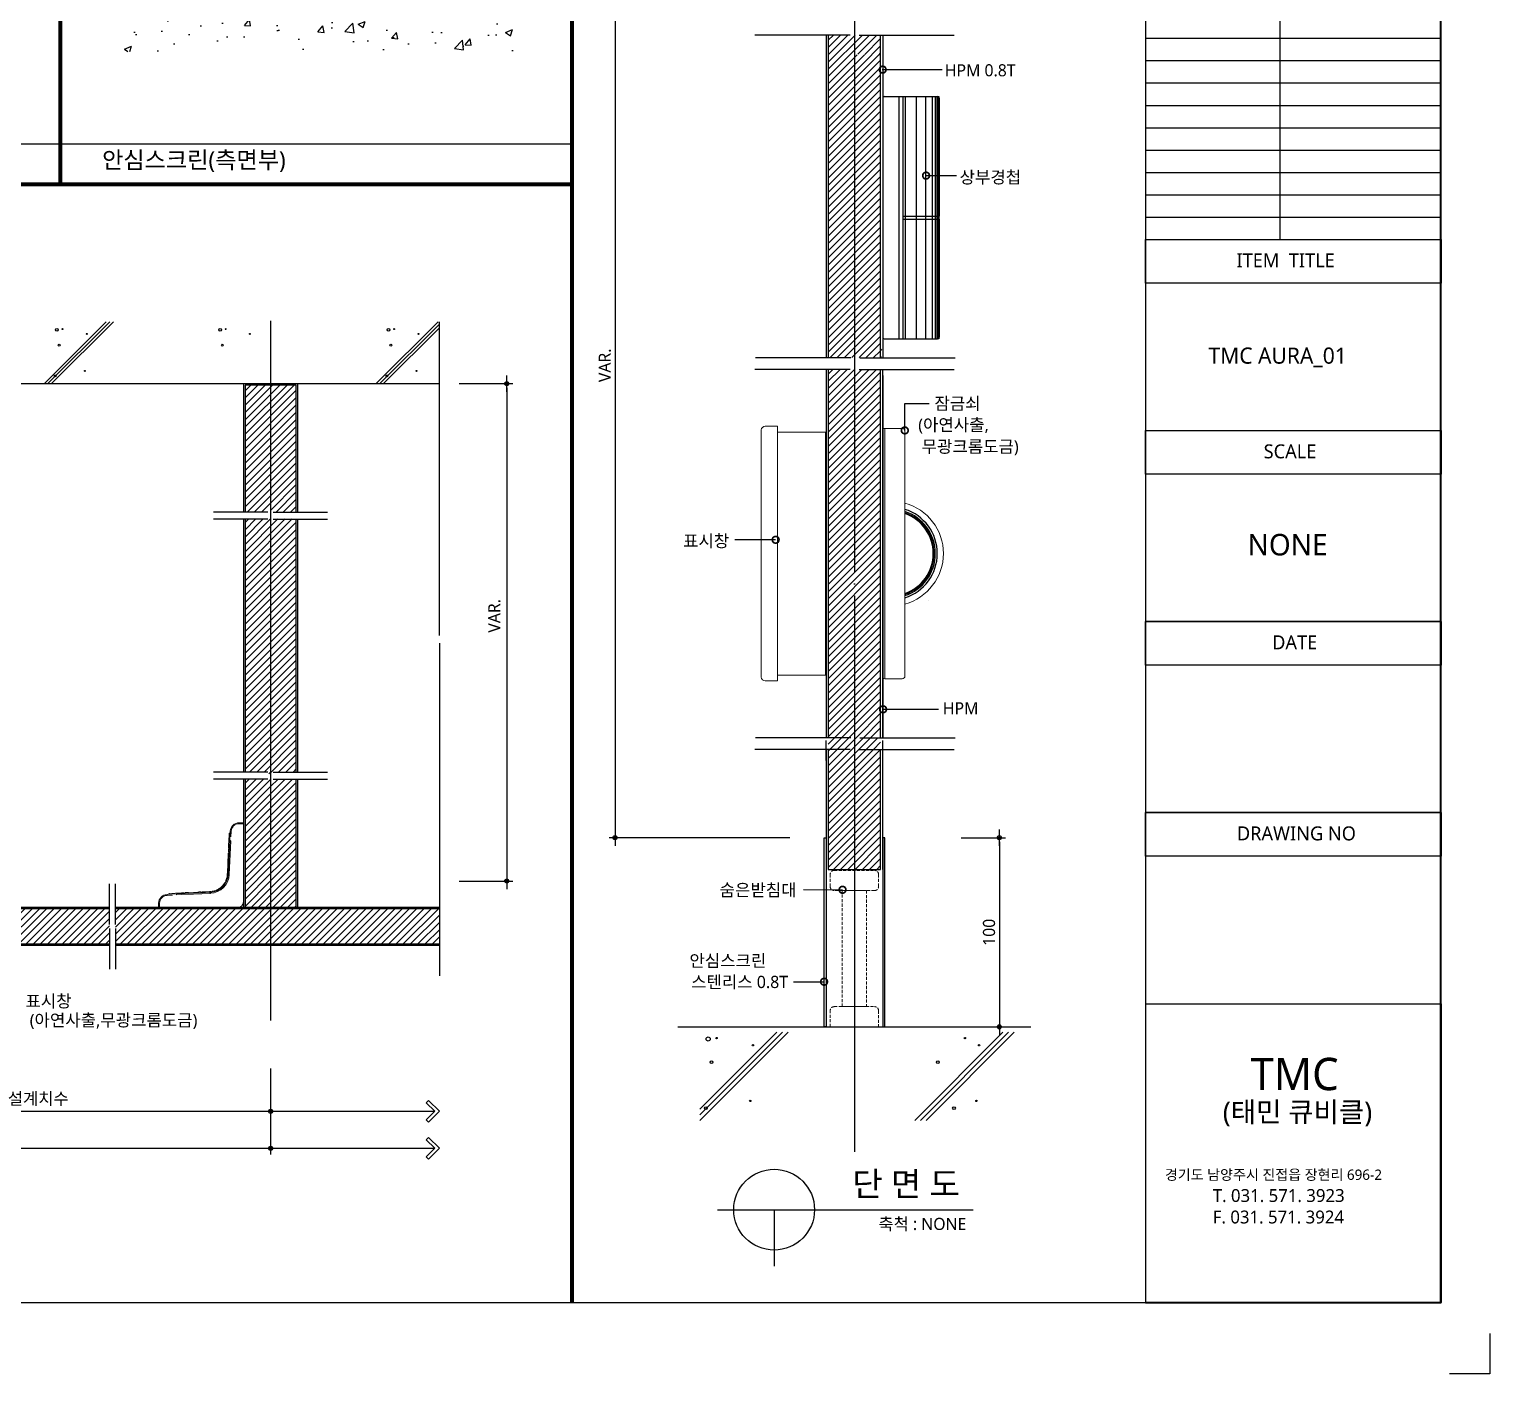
# Model space of a CAD drawing. Extents: x -256 to 8104, y -176 to 5714.
# Drawn here: x 4488 to 8104, y -176 to 3153 of the extents above; entities that cross this region are included whole.
import ezdxf
from ezdxf.enums import TextEntityAlignment as Align

# ---------------------------------------------------------------- set-up
doc = ezdxf.new("R2010")
doc.units = 0
doc.header["$LTSCALE"] = 30
doc.linetypes.add('CEN', pattern=[62, 60, -1, 0, -1])
doc.linetypes.add('HIDDEN', pattern=[0.375, 0.25, -0.125])
doc.layers.get('0').update_dxf_attribs({"linetype": 'CONTINUOUS'})
doc.layers.get('DEFPOINTS').update_dxf_attribs({"linetype": 'CONTINUOUS'})
for name, color, linetype in [('C', 2, 'CONTINUOUS'), ('curior-0Line', 252, 'CONTINUOUS'), ('DIM', 7, 'CONTINUOUS'), ('HAT', 8, 'CONTINUOUS'), ('HID', 9, 'HIDDEN'), ('TIT', 3, 'CONTINUOUS'), ('경첩', 4, 'CONTINUOUS'), ('문자', 3, 'CONTINUOUS'), ('부자재', 4, 'CONTINUOUS'), ('잠금쇠(회전형)', 4, 'CONTINUOUS'), ('중심선', 1, 'CEN'), ('치수', 1, 'CONTINUOUS'), ('판넬', 2, 'CONTINUOUS'), ('해치', 8, 'CONTINUOUS')]:
    doc.layers.add(name, color=color, linetype=linetype)
doc.styles.add('돋움', font='malgun.ttf')
doc.dimstyles.new('10', dxfattribs={"dimscale": 10, "dimtxt": 3, "dimasz": 1, "dimexe": 1.5, "dimexo": 2, "dimgap": 1, "dimtad": 1, "dimdec": 0, "dimlunit": 6, "dimtxsty": '돋움', "dimblk": 'DIMDOT', "dimcen": -1, "dimdle": 1.5, "dimclrt": 3, "dimazin": 3, "dimtfac": 1, "dimtdec": 0, "dimtix": 1, "dimtmove": 2, "dimatfit": 3, "dimldrblk": 'DIMDOT', "dimarcsym": 0})

# ---------------------------------------------------------------- blocks, each defined once
blk = doc.blocks.new('DIMDOT')
at = {"linetype": 'Continuous'}
blk.add_line((-2, 0), (2, 0), dxfattribs=at)
for radius in [0.5, 0.25]:
    blk.add_circle((0, 0), radius, dxfattribs=at)
blk = doc.blocks.new('*D27')
at = {"layer": 'DEFPOINTS', "color": 0}
for p in [(8653.4, 775.5), (13407.3, 775.5), (13407.3, 558.3)]:
    blk.add_point(p, dxfattribs=at)
at = {"layer": 'DIM', "color": 0, "lineweight": -2, "ltscale": 10}
for p, q in [((8653.4, 755.5), (8653.4, 543.3)), ((13407.3, 755.5), (13407.3, 543.3)), ((8663.4, 558.3), (13397.3, 558.3))]:
    blk.add_line(p, q, dxfattribs=at)
at = {"layer": 'DIM', "color": 0, "lineweight": -2, "xscale": 10, "yscale": 10, "zscale": 10, "rotation": 180}
blk.add_blockref('DIMDOT', (8653.4, 558.3), dxfattribs=at)
at = {"layer": 'DIM', "color": 0, "lineweight": -2, "xscale": 10, "yscale": 10, "zscale": 10}
blk.add_blockref('DIMDOT', (13407.3, 558.3), dxfattribs=at)
at = {"layer": 'DIM', "color": 3, "insert": (11030.4, 588), "char_height": 30, "attachment_point": 5, "style": '돋움'}
blk.add_mtext('설계치수', dxfattribs=at)
blk = doc.blocks.new('*D28')
at = {"layer": 'DEFPOINTS', "color": 0}
for p in [(12256.5, 775.5), (13407.3, 775.5), (13407.3, 649.8)]:
    blk.add_point(p, dxfattribs=at)
at = {"layer": 'DIM', "color": 0, "lineweight": -2, "ltscale": 10}
for p, q in [((12256.5, 755.5), (12256.5, 634.8)), ((13407.3, 755.5), (13407.3, 634.8)), ((12266.5, 649.8), (13397.3, 649.8))]:
    blk.add_line(p, q, dxfattribs=at)
at = {"layer": 'DIM', "color": 0, "lineweight": -2, "xscale": 10, "yscale": 10, "zscale": 10, "rotation": 180}
blk.add_blockref('DIMDOT', (12256.5, 649.8), dxfattribs=at)
at = {"layer": 'DIM', "color": 0, "lineweight": -2, "xscale": 10, "yscale": 10, "zscale": 10}
blk.add_blockref('DIMDOT', (13407.3, 649.8), dxfattribs=at)
at = {"layer": 'DIM', "color": 3, "insert": (12831.9, 679.5), "char_height": 30, "attachment_point": 5, "style": '돋움'}
blk.add_mtext('설계치수', dxfattribs=at)
blk = doc.blocks.new('*D30')
at = {"layer": 'DEFPOINTS', "color": 0, "ltscale": 10, "transparency": 16777216}
for p in [(13854.1, 2451.2), (13854.1, 1219.8), (13992, 1219.8)]:
    blk.add_point(p, dxfattribs=at)
at = {"layer": 'DIM', "color": 0, "lineweight": -2, "ltscale": 10, "transparency": 16777216}
for p, q in [((13874.1, 2451.2), (14007, 2451.2)), ((13992, 2441.2), (13992, 1229.8)), ((13874.1, 1219.8), (14007, 1219.8))]:
    blk.add_line(p, q, dxfattribs=at)
at = {"layer": 'DIM', "color": 0, "lineweight": -2, "ltscale": 10, "transparency": 16777216, "xscale": 10, "yscale": 10, "zscale": 10}
for p, rotation in [((13992, 2451.2), 90), ((13992, 1219.8), 270)]:
    blk.add_blockref('DIMDOT', p, dxfattribs=dict(at, rotation=rotation))
at = {"layer": 'DIM', "color": 3, "ltscale": 10, "transparency": 16777216, "insert": (13961.2, 1876.4), "char_height": 30, "attachment_point": 5, "rotation": 90, "style": '돋움'}
blk.add_mtext('VAR.', dxfattribs=at)
blk = doc.blocks.new('A$C06B31977')
for p, q in [((1.26, 11.06), (1.26, 21.17)), ((1.26, 10.11), (1.26, 0))]:
    blk.add_line(p, q)
blk = doc.blocks.new('A$C13EB2441')
for p, q in [((0.84, 7.37), (0.84, 14.11)), ((0.84, 6.74), (0.84, 0))]:
    blk.add_line(p, q)
blk = doc.blocks.new('*D38')
at = {"layer": 'DEFPOINTS', "color": 0}
for p in [(14712.9, 3666.1), (14260.1, 1327.1), (14712.9, 1327.1)]:
    blk.add_point(p, dxfattribs=at)
at = {"layer": 'DIM', "color": 0, "lineweight": -2, "ltscale": 10}
for p, q in [((14692.9, 3666.1), (14245.1, 3666.1)), ((14260.1, 3656.1), (14260.1, 1337.1)), ((14692.9, 1327.1), (14245.1, 1327.1))]:
    blk.add_line(p, q, dxfattribs=at)
at = {"layer": 'DIM', "color": 0, "lineweight": -2, "xscale": 10, "yscale": 10, "zscale": 10}
for p, rotation in [((14260.1, 3666.1), 90), ((14260.1, 1327.1), 270)]:
    blk.add_blockref('DIMDOT', p, dxfattribs=dict(at, rotation=rotation))
at = {"layer": 'DIM', "color": 3, "insert": (14234.8, 2496.6), "char_height": 30, "attachment_point": 5, "rotation": 90, "style": '돋움'}
blk.add_mtext('VAR.', dxfattribs=at)
blk = doc.blocks.new('_DOTSMALL')
at = {"color": 0, "linetype": 'ByBlock', "const_width": 0.5}
blk.add_lwpolyline([(-0.0625, 0, 1), (0.0625, 0, 1)], format="xyb", close=True, dxfattribs=at)
blk = doc.blocks.new('A$C63EC304E')
at = {"layer": '치수', "color": 1, "xscale": 2.5, "yscale": 2.5, "zscale": 2.5, "rotation": 234.3098741996962}
blk.add_blockref('_DOTSMALL', (0.31, 0.31), dxfattribs=at)
blk = doc.blocks.new('A$C2BC9653E')
at = {"layer": '치수', "xscale": 0.3333333333333333, "yscale": 0.3333333333333333, "zscale": 0.3333333333333333}
blk.add_blockref('A$C63EC304E', (0, 0), dxfattribs=at)
blk = doc.blocks.new('A$C7FC71301')
at = {"layer": '치수', "rotation": 180}
blk.add_blockref('A$C2BC9653E', (0.208, 0.208), dxfattribs=at)
blk = doc.blocks.new('A$C4A20372B')
at = {"layer": '치수'}
blk.add_blockref('A$C7FC71301', (0, 0), dxfattribs=at)
blk = doc.blocks.new('A$C566469F5')
at = {"layer": '치수'}
blk.add_blockref('A$C4A20372B', (0, 0), dxfattribs=at)
blk = doc.blocks.new('A$C7E317CD4')
at = {"layer": '해치', "xscale": 2, "yscale": 2, "zscale": 2}
blk.add_blockref('A$C566469F5', (0, 0), dxfattribs=at)
blk = doc.blocks.new('A$C601D7F27')
at = {"layer": '치수'}
blk.add_blockref('A$C7E317CD4', (0, 0), dxfattribs=at)
blk = doc.blocks.new('A$C38802C08')
at = {"layer": '치수'}
blk.add_blockref('A$C601D7F27', (0, 0), dxfattribs=at)
blk = doc.blocks.new('*D40')
at = {"layer": 'DEFPOINTS', "color": 0, "ltscale": 10, "transparency": 16777216}
for p in [(15097.3, 1327.2), (15097.3, 858.9), (15211.6, 858.9)]:
    blk.add_point(p, dxfattribs=at)
at = {"layer": 'DIM', "color": 0, "lineweight": -2, "ltscale": 10, "transparency": 16777216}
for p, q in [((15117.3, 1327.2), (15226.6, 1327.2)), ((15211.6, 1317.2), (15211.6, 868.9)), ((15117.3, 858.9), (15226.6, 858.9))]:
    blk.add_line(p, q, dxfattribs=at)
at = {"layer": 'DIM', "color": 0, "lineweight": -2, "ltscale": 10, "transparency": 16777216, "xscale": 10, "yscale": 10, "zscale": 10}
for p, rotation in [((15211.6, 1327.2), 90), ((15211.6, 858.9), 270)]:
    blk.add_blockref('DIMDOT', p, dxfattribs=dict(at, rotation=rotation))
at = {"layer": 'DIM', "color": 3, "ltscale": 10, "transparency": 16777216, "insert": (15186, 1093), "char_height": 30, "attachment_point": 5, "rotation": 90, "style": '돋움'}
blk.add_mtext('100', dxfattribs=at)
blk = doc.blocks.new('AURA_01', base_point=(8321.5, 175.8))
at = {"layer": 'HAT'}
h = blk.add_hatch(dxfattribs=at)
h.set_pattern_fill('ANSI31', color=256, scale=4, style=0)
edge = h.paths.add_edge_path()
edge.add_line((14917.6, 3265.4), (14858.2, 3265.4))
edge.add_arc((14856.1, 3265.4), 2.08, -54.3099, 0, ccw=False)
edge.add_arc((14856.1, 3265.4), 2.08, 125.6901, 305.6901, ccw=False)
edge.add_arc((14856.1, 3265.4), 2.08, 0, 125.6901, ccw=False)
edge.add_line((14858.2, 3265.4), (14917.6, 3265.4))
edge.add_line((14917.6, 3265.4), (14917.6, 3314.1))
edge.add_line((14917.6, 3314.1), (14907.3, 3314.1))
edge.add_spline(control_points=[(14904.5, 3306.3), (14905.5, 3308.9), (14906.4, 3311.6), (14907.3, 3314.1)], knot_values=[0, 0, 0, 0, 0.152076, 0.152076, 0.152076, 0.152076], degree=3, periodic=0)
edge.add_line((14907.3, 3314.1), (14852.6, 3314.1))
edge.add_line((14852.6, 3314.1), (14852.6, 2515.6))
edge.add_line((14852.6, 2515.6), (14909.3, 2515.6))
edge.add_spline(control_points=[(14909.3, 2515.6), (14912.5, 2524.3), (14915.5, 2532.2), (14917.6, 2536)], knot_values=[0.152076, 0.152076, 0.152076, 0.152076, 0.673721, 0.673721, 0.673721, 0.673721], degree=3, periodic=0)
edge.add_spline(control_points=[(14920, 2515.6), (14920.5, 2525.6), (14921.6, 2540.9), (14918.7, 2538), (14917.6, 2536)], knot_values=[0.673721, 0.673721, 0.673721, 0.673721, 1.332503, 1.60798, 1.60798, 1.60798, 1.60798], degree=3, periodic=0)
edge.add_line((14917.6, 2536), (14917.6, 3265.4))
h.paths.add_polyline_path([(14852.6, 3314.1), (14787.6, 3314.1), (14787.6, 2515.6), (14852.6, 2515.6)])
h = blk.add_hatch(dxfattribs=at)
h.set_pattern_fill('ANSI31', color=256, scale=4, style=0)
h.paths.add_polyline_path([(14852.6, 2030), (14787.6, 2030), (14787.6, 1574.5), (14852.6, 1574.5), (14852.6, 1684, -0.567825), (14852.6, 1687.6)])
h.paths.add_polyline_path([(14917.6, 2030), (14852.6, 2030), (14852.6, 1687.6, -0.582142), (14855.8, 1685.8), (14917.6, 1685.8)])
edge = h.paths.add_edge_path()
edge.add_line((14917.6, 1685.8), (14855.8, 1685.8))
edge.add_arc((14853.7, 1685.8), 2.08, -54.3099, 0, ccw=False)
edge.add_arc((14853.7, 1685.8), 2.08, 239.178, 305.6901, ccw=False)
edge.add_line((14852.6, 1684), (14852.6, 1574.5))
edge.add_line((14852.6, 1574.5), (14909.3, 1574.5))
edge.add_spline(control_points=[(14909.3, 1574.5), (14912.5, 1583.3), (14915.5, 1591.1), (14917.6, 1594.9)], knot_values=[0.152076, 0.152076, 0.152076, 0.152076, 0.673721, 0.673721, 0.673721, 0.673721], degree=3, periodic=0)
edge.add_line((14917.6, 1594.9), (14917.6, 1685.8))
h.paths.add_polyline_path([(14852.6, 2486.6), (14787.6, 2486.6), (14787.6, 2030), (14852.6, 2030)])
edge = h.paths.add_edge_path()
edge.add_line((14917.6, 2486.6), (14907.3, 2486.6))
edge.add_spline(control_points=[(14904.5, 2478.8), (14905.5, 2481.4), (14906.4, 2484), (14907.3, 2486.6)], knot_values=[0, 0, 0, 0, 0.152076, 0.152076, 0.152076, 0.152076], degree=3, periodic=0)
edge.add_line((14907.3, 2486.6), (14852.6, 2486.6))
edge.add_line((14852.6, 2486.6), (14852.6, 2030))
edge.add_line((14852.6, 2030), (14917.6, 2030))
edge.add_line((14917.6, 2030), (14917.6, 2486.6))
at = {"layer": 'HAT', "transparency": 33554687}
h = blk.add_hatch(dxfattribs=at)
h.set_pattern_fill('ANSI31', color=256, scale=4, style=0)
h.paths.add_polyline_path([(14787.6, 1574.5), (14787.6, 1545.5), (14842, 1545.5), (14852.6, 1545.5), (14852.6, 1574.5), (14844, 1574.5)])
h.paths.add_polyline_path([(14917.6, 1545.5), (14917.6, 1574.5), (14866.2, 1574.5), (14852.6, 1574.5), (14852.6, 1545.5), (14864.3, 1545.5)])
h = blk.add_hatch(dxfattribs=at)
h.set_pattern_fill('ANSI31', color=256, scale=4, style=0)
h.paths.add_polyline_path([(14842, 1545.5), (14787.6, 1545.5), (14787.6, 1248.7), (14852.6, 1248.7), (14852.6, 1545.5)])
h.paths.add_polyline_path([(14917.6, 1545.5), (14864.3, 1545.5), (14852.6, 1545.5), (14852.6, 1248.7), (14917.6, 1248.7)])
at = {"layer": '해치'}
h = blk.add_hatch(dxfattribs=at)
h.set_pattern_fill('AR-CONC', color=256, style=0)
h.set_pattern_definition([(50, (11538.17, 1839.99), (182.185, -15.939), [19.05, -209.55]), (355, (11538.17, 1839.99), (-35.243, 191.057), [15.24, -167.64]), (100.451, (11553.35, 1838.66), (146.943, 175.117), [16.19, -178.09]), (46.184, (11538.17, 1890.8), (271.079, -42.042), [28.575, -314.325]), (96.636, (11560.76, 1887.29), (237.404, 247.426), [24.285, -267.135]), (351.184, (11538.17, 1890.8), (237.405, 247.425), [22.86, -251.46]), (21, (11563.57, 1878.09), (151.615, -102.2655), [19.05, -209.55]), (326, (11563.57, 1878.09), (61.802, 184.188), [15.24, -167.64]), (71.4514, (11576.2, 1869.57), (213.416, 81.923), [16.19, -178.09]), (37.5, (11538.166, 1839.99), (3.0886, 84.555), [0, -165.608, 0, -170.18, 0, -168.275]), (7.5, (11538.17, 1839.99), (66.8197, 100.1806), [0, -97.028, 0, -161.798, 0, -64.135]), (327.5, (11481.524, 1839.99), (135.5906, -5.7287), [0, -63.5, 0, -198.12, 0, -262.89]), (317.5, (11456.12, 1839.99), (148.129, 25.4265), [0, -82.55, 0, -131.572, 0, -186.69])])
h.paths.add_polyline_path([(14017.7, 3273.7), (14017.7, 3376.7), (12967.6, 3376.7), (12967.6, 3273.7)])
h = blk.add_hatch(dxfattribs=at)
h.set_pattern_fill('ANSI31', color=256, scale=4, style=0)
h.set_pattern_definition([(45, (-262903.08, -55996.612), (-8.9802561, 8.9802561), [])])
edge = h.paths.add_edge_path()
edge.add_line((13407.3, 2447.8), (13344.9, 2447.8))
edge.add_line((13344.9, 2447.8), (13344, 2446.9))
edge.add_line((13344, 2446.9), (13344, 2346.5))
edge.add_line((13344, 2346.5), (13386.8, 2346.5))
edge.add_line((13386.8, 2346.5), (13386.8, 2305))
edge.add_line((13386.8, 2305), (13344, 2305))
edge.add_line((13344, 2305), (13344, 2133.3))
edge.add_line((13344, 2133.3), (13400.6, 2133.3))
edge.add_spline(control_points=[(13400.6, 2133.3), (13403.3, 2140.9), (13409.4, 2156.3), (13405.5, 2125.4), (13407, 2122.9), (13407.3, 2122.9)], knot_values=[0.456227, 0.456227, 0.456227, 0.456227, 2.847595, 6.178025, 6.737145, 6.737145, 6.737145, 6.737145], degree=3, periodic=0)
edge.add_spline(control_points=[(13407, 2123.1), (13407.1, 2126.1), (13407.1, 2128.8), (13406.6, 2129.2), (13406.5, 2129.2)], knot_values=[0.891967, 0.891967, 0.891967, 0.891967, 1.280656, 1.337888, 1.337888, 1.337888, 1.337888], degree=3, periodic=0)
edge.add_line((13407.3, 2122.9), (13407.3, 2447.8))
edge = h.paths.add_edge_path()
edge.add_line((13470.7, 2447.8), (13407.3, 2447.8))
edge.add_line((13407.3, 2447.8), (13407.3, 2122.9))
edge.add_spline(control_points=[(13407.3, 2122.9), (13408.5, 2122.6), (13410.7, 2127), (13413.4, 2133.3)], knot_values=[6.737145, 6.737145, 6.737145, 6.737145, 8.913909, 8.913909, 8.913909, 8.913909], degree=3, periodic=0)
edge.add_spline(control_points=[(13413.4, 2133.3), (13415.4, 2138.1), (13417.7, 2144.1), (13420.1, 2150)], knot_values=[8.913909, 8.913909, 8.913909, 8.913909, 10.573873, 10.573873, 10.573873, 10.573873], degree=3, periodic=0)
edge.add_line((13413.4, 2133.3), (13470.7, 2133.3))
edge.add_line((13470.7, 2133.3), (13470.7, 2305))
edge.add_line((13470.7, 2305), (13427.8, 2305))
edge.add_line((13427.8, 2305), (13427.8, 2346.5))
edge.add_line((13427.8, 2346.5), (13470.7, 2346.5))
edge.add_line((13470.7, 2346.5), (13470.7, 2447.8))
h.paths.add_polyline_path([(13470.7, 2346.5), (13427.8, 2346.5), (13427.8, 2305), (13470.7, 2305)], flags=16)
h.paths.add_polyline_path([(13386.8, 2346.5), (13344, 2346.5), (13344, 2305), (13386.8, 2305)], flags=16)
h = blk.add_hatch(dxfattribs=at)
h.set_pattern_fill('ANSI31', color=256, scale=4, style=0)
h.set_pattern_definition([(45, (13407.324, 1802.837), (-8.98026, 8.98026), [])])
h.paths.add_polyline_path([(13470.7, 2116.2), (13344, 2116.2), (13344, 1489.5), (13470.7, 1489.5)])
at = {"layer": '해치', "transparency": 33554687}
h = blk.add_hatch(dxfattribs=at)
h.set_pattern_fill('ANSI31', color=256, scale=4)
edge = h.paths.add_edge_path()
edge.add_spline(control_points=[(13407.3, 1461.9), (13407, 1462), (13405.9, 1463.7), (13406.8, 1473.6), (13407, 1479.3)], knot_values=[1.337888, 1.337888, 1.337888, 1.337888, 1.524261, 2.245715, 2.245715, 2.245715, 2.245715], degree=3, periodic=0)
edge.add_spline(control_points=[(13407.3, 1479.1), (13407, 1479.1), (13405.5, 1481.6), (13409.4, 1512.5), (13403.3, 1497.1), (13400.6, 1489.5)], knot_values=[0.152076, 0.152076, 0.152076, 0.152076, 0.338449, 1.448592, 2.245715, 2.245715, 2.245715, 2.245715], degree=3, periodic=0)
edge.add_spline(control_points=[(13407, 1479.3), (13407.1, 1482.3), (13407.1, 1485), (13406.6, 1485.4), (13406.5, 1485.4)], knot_values=[0.891967, 0.891967, 0.891967, 0.891967, 1.280656, 1.337888, 1.337888, 1.337888, 1.337888], degree=3, periodic=0)
edge.add_spline(control_points=[(13406.5, 1485.4), (13405.5, 1485.5), (13403.1, 1479.5), (13400.6, 1472.4)], knot_values=[0.152076, 0.152076, 0.152076, 0.152076, 0.891967, 0.891967, 0.891967, 0.891967], degree=3, periodic=0)
edge.add_spline(control_points=[(13398.9, 1467.9), (13399.5, 1469.4), (13400, 1470.9), (13400.6, 1472.4)], knot_values=[0, 0, 0, 0, 0.152076, 0.152076, 0.152076, 0.152076], degree=3, periodic=0)
edge.add_line((13400.6, 1472.4), (13344, 1472.4))
edge.add_line((13344, 1472.4), (13344, 1299.9))
edge.add_line((13344, 1299.9), (13388.7, 1299.9))
edge.add_line((13388.7, 1299.9), (13388.7, 1258.4))
edge.add_line((13388.7, 1258.4), (13344, 1258.4))
edge.add_line((13344, 1258.4), (13344, 1154.1))
edge.add_line((13344, 1154.1), (13407.3, 1154.1))
edge.add_line((13407.3, 1154.1), (13407.3, 1461.9))
h.paths.add_polyline_path([(13470.7, 1299.9), (13425.9, 1299.9), (13425.9, 1258.4), (13470.7, 1258.4)])
h.paths.add_polyline_path([(13388.7, 1299.9), (13344, 1299.9), (13344, 1258.4), (13388.7, 1258.4)], flags=16)
h = blk.add_hatch(dxfattribs=at)
h.set_pattern_fill('ANSI31', color=256, scale=4)
h.paths.add_polyline_path([(13470.7, 1411.4), (13407.3, 1411.4), (13407.3, 1154.1), (13470.7, 1154.1), (13470.7, 1258.4), (13425.9, 1258.4), (13425.9, 1299.9), (13470.7, 1299.9)])
edge = h.paths.add_edge_path()
edge.add_line((13470.7, 1472.4), (13413.4, 1472.4))
edge.add_spline(control_points=[(13413.4, 1472.4), (13410.7, 1466.1), (13408.5, 1461.7), (13407.3, 1461.9)], knot_values=[2.245715, 2.245715, 2.245715, 2.245715, 2.971303, 2.971303, 2.971303, 2.971303], degree=3, periodic=0)
edge.add_line((13407.3, 1461.9), (13407.3, 1411.4))
edge.add_line((13407.3, 1411.4), (13470.7, 1411.4))
edge.add_line((13470.7, 1411.4), (13470.7, 1472.4))
h = blk.add_hatch(dxfattribs=at)
h.set_pattern_fill('ANSI31', color=256, scale=4, style=0)
h.paths.add_polyline_path([(13023.4, 1102.5), (13023.4, 1112), (13023.4, 1150.8), (13407.3, 1150.8), (13407.3, 1064.1), (13023.4, 1064.1)])
edge = h.paths.add_edge_path()
edge.add_line((13008.8, 1102.5), (13008.8, 1112))
edge.add_line((13008.8, 1112), (13008.8, 1150.8))
edge.add_line((13008.8, 1150.8), (12376.3, 1150.8))
edge.add_line((12376.3, 1150.8), (12376.3, 1109.6))
edge.add_arc((12376.3, 1107.5), 2.08, -35.6901, 90, ccw=False)
edge.add_arc((12376.3, 1107.5), 2.08, 270, 324.3099, ccw=False)
edge.add_line((12376.3, 1105.4), (12376.3, 1064.1))
edge.add_line((12376.3, 1064.1), (13008.8, 1064.1))
edge.add_line((13008.8, 1064.1), (13008.8, 1102.5))
h.paths.add_polyline_path([(12251.5, 1150.8), (12251.5, 1064.1), (12376.3, 1064.1), (12376.3, 1105.4, -0.610943), (12374.6, 1108.7, -0.241509), (12376.3, 1109.6), (12376.3, 1150.8)])
h.paths.add_polyline_path([(13825, 1150.8), (13407.3, 1150.8), (13407.3, 1064.1), (13825, 1064.1)])
at = {"color": 8}
blk.add_line((12768.2, 3045), (14153.5, 3045), dxfattribs=at)
for p, q in [((13825, 1827.5), (13825, 2604.3)), ((8653.4, 2451.2), (13825, 2451.2)), ((13400.7, 2133.3), (13265.9, 2133.3)), ((13413.4, 2133.3), (13548.2, 2133.3)), ((13825, 1808.5), (13825, 985.2)), ((13400.7, 1489.5), (13265.9, 1489.5)), ((13413.4, 1489.5), (13548.2, 1489.5)), ((14415.4, 858.9), (15289.8, 858.9))]:
    blk.add_line(p, q)
at = {"color": 2}
for p, q in [((16425.6, 100), (16425.6, 0)), ((16425.6, 100), (16425.6, 0)), ((16425.6, 100), (16425.6, 0)), ((16425.6, 0), (16325.6, 0)), ((16425.6, 0), (16325.6, 0)), ((16425.6, 0), (16325.6, 0))]:
    blk.add_line(p, q, dxfattribs=at)
for points in [[(8320.8, 5714.2), (15573.1, 5714.2), (15573.1, 175.8), (8320.8, 175.8)], [(8320.8, 5714.2), (15573.1, 5714.2), (15573.1, 175.8), (8320.8, 175.8)], [(8320.8, 5714.2), (16302.7, 5714.2), (16302.7, 175.8), (8320.8, 175.8)], [(14777.6, 1327.1), (14782.6, 1327.1), (14782.6, 858.9), (14777.6, 858.9)], [(14927.6, 1327.1), (14922.6, 1327.1), (14922.6, 858.9), (14927.6, 858.9)]]:
    blk.add_lwpolyline(points, close=True, dxfattribs=at)
at = {"color": 8, "const_width": 10}
for points in [[(12886.6, 2945), (12886.6, 5714.2)], [(14153.5, 175.8), (14153.5, 5714.2)], [(8368.9, 2945), (14153.5, 2945)]]:
    blk.add_lwpolyline(points, dxfattribs=at)
at = {"layer": 'C'}
for p, q in [((14787.6, 3314.1), (14787.6, 2515.6)), ((14917.6, 2515.6), (14917.6, 3314.1)), ((14787.6, 2486.6), (14787.6, 1574.5)), ((14917.6, 1574.5), (14917.6, 2486.6)), ((14787.6, 1545.5), (14787.6, 1248.7)), ((14917.6, 1248.7), (14917.6, 1545.5)), ((14787.6, 1248.7), (14917.6, 1248.7)), ((13008.8, 1150.8), (12618.5, 1150.8)), ((13825, 1150.8), (13023.4, 1150.8)), ((12618.5, 1064.1), (13008.8, 1064.1)), ((13023.4, 1064.1), (13825, 1064.1))]:
    blk.add_line(p, q, dxfattribs=at)
at = {"layer": 'curior-0Line'}
for p, q in [((15573.1, 5714.2), (15573.1, 176.6)), ((15905.7, 3361.7), (15905.7, 2808)), ((15573.5, 3306.3), (16305.6, 3306.3)), ((15573.5, 3251), (16305.6, 3251)), ((15573.5, 3195.6), (16305.6, 3195.6)), ((15573.5, 3140.2), (16305.6, 3140.2)), ((15573.5, 3084.8), (16305.6, 3084.8)), ((15573.5, 3029.5), (16305.6, 3029.5)), ((15573.5, 2974.1), (16305.6, 2974.1)), ((15573.5, 2918.7), (16305.6, 2918.7)), ((15573.5, 2863.3), (16305.6, 2863.3)), ((15573.5, 2808), (16305.6, 2808))]:
    blk.add_line(p, q, dxfattribs=at)
for points in [[(16305.6, 5714.2), (15573.1, 5714.2), (15573.1, 175.8), (16305.6, 175.8)], [(15573.5, 2808), (16305.6, 2808), (16305.6, 2700.2), (15573.5, 2700.2)], [(15573.5, 2335.1), (16305.6, 2335.1), (16305.6, 2227.3), (15573.5, 2227.3)], [(15573.5, 1389.2), (16305.6, 1389.2), (16305.6, 1862.2), (15573.5, 1862.2)], [(15573.5, 1862.2), (16305.6, 1862.2), (16305.6, 1754.4), (15573.5, 1754.4)], [(15573.5, 916.3), (16305.6, 916.3), (16305.6, 1389.2), (15573.5, 1389.2)], [(15573.5, 1389.2), (16305.6, 1389.2), (16305.6, 1281.5), (15573.5, 1281.5)], [(16305.6, 176.6), (15573.8, 176.6), (15573.8, 916.3), (16305.6, 916.3)]]:
    blk.add_lwpolyline(points, close=True, dxfattribs=at)
at = {"layer": 'DIM', "ltscale": 10}
for p, q in [((13792.5, 670.9), (13798.3, 676.6)), ((13813.6, 649.8), (13792.5, 670.9)), ((13825, 649.8), (13798.3, 676.6)), ((13407.3, 649.8), (13813.6, 649.8)), ((13813.6, 649.8), (13792.5, 628.7)), ((13792.5, 628.7), (13798.3, 623)), ((13825, 649.8), (13798.3, 623)), ((13792.5, 579.4), (13798.3, 585.1)), ((13813.6, 558.3), (13792.5, 579.4)), ((13825, 558.3), (13798.3, 585.1)), ((13407.3, 558.3), (13813.6, 558.3)), ((13813.6, 558.3), (13792.5, 537.3)), ((13825, 558.3), (13798.3, 531.6)), ((13792.5, 537.3), (13798.3, 531.6))]:
    blk.add_line(p, q, dxfattribs=at)
at = {"layer": 'HAT'}
for radius, start, end in [(114.6, 287.404, 72.596), (109.6, 288.2251, 71.7749), (106.6, 288.7568, 71.2432), (104.6, 289.1292, 70.8708)]:
    blk.add_arc((14943.3, 2030.6), radius, start, end, dxfattribs=at)
at = {"layer": 'HID', "lineweight": 15}
for points in [[(14802.6, 1246.3), (14902.6, 1246.3, -0.414214), (14912.6, 1236.3), (14912.6, 1206.3, -0.414214), (14902.6, 1196.3), (14802.6, 1196.3, -0.414214), (14792.6, 1206.3), (14792.6, 1236.3, -0.414214)], [(14802.6, 908.9), (14902.6, 908.9, -0.414214), (14912.6, 898.9), (14912.6, 858.9), (14792.6, 858.9), (14792.6, 898.9, -0.414214)]]:
    blk.add_lwpolyline(points, format="xyb", close=True, dxfattribs=at)
blk.add_lwpolyline([(14822.6, 1196.3), (14882.6, 1196.3), (14882.6, 908.9), (14822.6, 908.9)], close=True, dxfattribs=at)
at = {"layer": 'TIT', "color": 7}
for p, q in [((14513.9, 406.2), (15146.6, 406.2)), ((14654.2, 406.2), (14654.2, 266.2))]:
    blk.add_line(p, q, dxfattribs=at)
blk.add_circle((14653.9, 406.2), 100, dxfattribs=at)
at = {"layer": '경첩', "color": 4, "linetype": 'Continuous', "lineweight": 15}
for p, q in [((13305.6, 1338.6), (13307.2, 1337.1)), ((13307.4, 1343.2), (13306.3, 1319.9)), ((13309.1, 1329.6), (13309.8, 1343.1)), ((13329.3, 1361.8), (13329.3, 1364.1)), ((13340, 1364.1), (13329.3, 1364.1)), ((13329.3, 1361.8), (13340, 1361.8)), ((13340, 1361.8), (13340, 1364.1)), ((13340, 1341.7), (13340, 1361.8)), ((13340, 1338.5), (13340, 1340.8)), ((13340, 1338.5), (13340, 1168.1)), ((13306.3, 1319.9), (13302.4, 1236.2)), ((13304.6, 1333.1), (13303.4, 1307.8)), ((13303.4, 1307.8), (13305.7, 1305.6)), ((13304.6, 1333.1), (13306.9, 1330.8)), ((13304.7, 1236.1), (13308.7, 1319.8)), ((13302.5, 1288.9), (13301.3, 1262.2)), ((13302.5, 1288.9), (13304.8, 1286.7)), ((13303, 1298.4), (13302.7, 1292.1)), ((13302.7, 1292.1), (13304.9, 1289.9)), ((13303, 1298.4), (13305.2, 1296.2)), ((13303.1, 1301.5), (13305.4, 1299.3)), ((13299.6, 1231.7), (13301.6, 1229.7)), ((13299.9, 1233.8), (13302, 1231.7)), ((13300.3, 1242.3), (13300.1, 1236.3)), ((13300.4, 1243.2), (13300.3, 1242.3)), ((13300.3, 1242.3), (13302.6, 1240.1)), ((13300.5, 1246.4), (13300.4, 1243.2)), ((13300.4, 1243.2), (13302.6, 1241)), ((13300.6, 1247.3), (13300.5, 1246.4)), ((13300.5, 1246.4), (13302.8, 1244.2)), ((13301, 1255.9), (13300.6, 1247.3)), ((13300.6, 1247.3), (13302.8, 1245.1)), ((13301, 1255.9), (13303.2, 1253.7)), ((13301.3, 1262.1), (13301.1, 1258.1)), ((13301.1, 1258.1), (13303.3, 1255.9)), ((13301.3, 1262.2), (13303.5, 1259.9)), ((13301.3, 1262.1), (13303.5, 1259.8)), ((13255.6, 1194), (13243, 1193.4)), ((13243, 1193.4), (13245.2, 1191.1)), ((13257.9, 1194.1), (13255.6, 1194)), ((13255.6, 1194), (13257.8, 1191.7)), ((13267.3, 1195.5), (13269.1, 1193.6)), ((13272.2, 1197.2), (13274, 1195.4)), ((13274.5, 1198.2), (13276.3, 1196.4)), ((13278.8, 1200.5), (13280.5, 1198.8)), ((13280.8, 1201.8), (13282.5, 1200.1)), ((13291, 1211.4), (13292.6, 1209.7)), ((13292.4, 1213.3), (13294, 1211.6)), ((13294.9, 1217.4), (13296.6, 1215.7)), ((13296, 1219.6), (13297.7, 1217.9)), ((13297.5, 1223.4), (13299.3, 1221.6)), ((13298.9, 1228.3), (13300.9, 1226.3)), ((13300.8, 1226.3), (13298.9, 1228.2)), ((13132.3, 1164.8), (13130, 1164.8)), ((13130, 1164.8), (13130, 1154.1)), ((13132.3, 1154.1), (13132.3, 1164.8)), ((13174.2, 1187.8), (13150.9, 1186.7)), ((13151, 1184.4), (13164.5, 1185)), ((13155.5, 1188.5), (13156.3, 1189.3)), ((13155.5, 1188.5), (13157, 1187)), ((13186.3, 1190.7), (13156.3, 1189.3)), ((13258, 1191.7), (13174.2, 1187.8)), ((13174.3, 1185.5), (13258.1, 1189.4)), ((13186.3, 1190.7), (13188.5, 1188.5)), ((13192.6, 1191), (13194.8, 1188.8)), ((13195.7, 1191.1), (13198, 1188.9)), ((13227.3, 1192.6), (13202, 1191.4)), ((13202, 1191.4), (13204.3, 1189.2)), ((13227.3, 1192.6), (13229.5, 1190.4)), ((13233.6, 1192.9), (13235.8, 1190.7)), ((13236.7, 1193.1), (13238.9, 1190.8)), ((13130, 1154.1), (13132.3, 1154.1)), ((13132.3, 1154.1), (13152.4, 1154.1)), ((13153.3, 1154.1), (13155.7, 1154.1)), ((13326, 1154.1), (13155.7, 1154.1))]:
    blk.add_line(p, q, dxfattribs=at)
at = {"layer": '경첩', "color": 4, "linetype": 'Continuous', "lineweight": 15, "flags": 128}
for points in [[(13304.8, 1337.8), (13305, 1338), (13305.2, 1338.2), (13305.3, 1338.3), (13305.4, 1338.4), (13305.5, 1338.5), (13305.6, 1338.6), (13305.6, 1338.6), (13305.6, 1338.6)], [(13309.8, 1343.1), (13309.3, 1343.2), (13308.9, 1343.2), (13308.5, 1343.2), (13308.1, 1343.2), (13307.8, 1343.2), (13307.6, 1343.2), (13307.5, 1343.2), (13307.4, 1343.2)], [(13303.4, 1307.8), (13303.4, 1306.6), (13303.3, 1305.4), (13303.3, 1304.3), (13303.2, 1303.4), (13303.2, 1302.6), (13303.2, 1302), (13303.1, 1301.7), (13303.1, 1301.5)], [(13304.8, 1337.8), (13304.8, 1336.8), (13304.7, 1335.7), (13304.7, 1334.4), (13304.6, 1333.1)], [(13306.3, 1319.9), (13306.4, 1319.9), (13306.5, 1319.9), (13306.7, 1319.9), (13307, 1319.9), (13307.4, 1319.9), (13307.8, 1319.8), (13308.2, 1319.8), (13308.7, 1319.8)], [(13299.9, 1233.8), (13299.7, 1232.3), (13299.6, 1231.7)], [(13301.1, 1258.1), (13301.1, 1257.4), (13301, 1256.7), (13301, 1255.9)], [(13301.3, 1262.2), (13301.3, 1262.1), (13301.3, 1262.1)], [(13302.4, 1236.2), (13302.4, 1236.2), (13302.6, 1236.2), (13302.8, 1236.1), (13303.1, 1236.1), (13303.4, 1236.1), (13303.8, 1236.1), (13304.3, 1236.1), (13304.7, 1236.1)], [(13243, 1193.4), (13241.8, 1193.3), (13240.6, 1193.3), (13239.5, 1193.2), (13238.6, 1193.2), (13237.8, 1193.1), (13237.2, 1193.1), (13236.8, 1193.1), (13236.7, 1193.1)], [(13298.9, 1228.3), (13298.9, 1228.3), (13298.9, 1228.3)], [(13151, 1184.4), (13151, 1184.8), (13151, 1185.3), (13150.9, 1185.7), (13150.9, 1186), (13150.9, 1186.3), (13150.9, 1186.5), (13150.9, 1186.7), (13150.9, 1186.7)], [(13174.2, 1187.8), (13174.2, 1187.8), (13174.2, 1187.6), (13174.2, 1187.4), (13174.3, 1187.1), (13174.3, 1186.8), (13174.3, 1186.4), (13174.3, 1185.9), (13174.3, 1185.5)], [(13192.6, 1191), (13192.5, 1191), (13192.1, 1191), (13191.5, 1190.9), (13190.7, 1190.9), (13189.8, 1190.9), (13188.7, 1190.8), (13187.5, 1190.8), (13186.3, 1190.7)], [(13202, 1191.4), (13201, 1191.4), (13199.9, 1191.3), (13198.9, 1191.3), (13198, 1191.3), (13197.2, 1191.2), (13196.6, 1191.2), (13196.1, 1191.2), (13195.8, 1191.2), (13195.7, 1191.1)], [(13233.6, 1192.9), (13233.4, 1192.9), (13233.1, 1192.9), (13232.5, 1192.9), (13231.7, 1192.8), (13230.8, 1192.8), (13229.7, 1192.7), (13228.5, 1192.7), (13227.3, 1192.6)], [(13258, 1191.7), (13258, 1191.7), (13258, 1191.6), (13258, 1191.4), (13258, 1191.1), (13258, 1190.7), (13258, 1190.3), (13258.1, 1189.9), (13258.1, 1189.4)]]:
    blk.add_lwpolyline(points, dxfattribs=at)
at = {"layer": '경첩', "color": 4, "linetype": 'Continuous', "lineweight": 15}
for centre, radius, start, end in [((13329.3, 1342.2), 21.9, 90, 177.3017), ((13329.3, 1342.2), 19.6, 90, 177.3017), ((13255.8, 1238.4), 46.7, 272.6983, 357.3017), ((13255.8, 1238.4), 49, 272.6983, 357.3017), ((13255.8, 1238.4), 44.3, 346.8377, 351.3944), ((13255.8, 1238.4), 44.3, 354.0912, 357.3017), ((13255.8, 1238.4), 44.3, 272.6983, 285), ((13255.8, 1238.4), 44.3, 284.9998, 291.7506), ((13255.8, 1238.4), 44.3, 294.9948, 301.2998), ((13255.8, 1238.3), 44.3, 301.2991, 304.3858), ((13255.8, 1238.4), 44.3, 304.3849, 322.5608), ((13255.8, 1238.4), 44.3, 322.5612, 325.6145), ((13255.8, 1238.4), 44.3, 325.6151, 331.8264), ((13255.8, 1238.4), 44.3, 335.0052, 340.234), ((13255.8, 1238.4), 44.3, 340.234, 346.7569), ((13151.9, 1164.8), 21.9, 92.6983, 180), ((13151.9, 1164.8), 19.6, 92.6983, 180), ((13326, 1168.1), 14, 270, 0)]:
    blk.add_arc(centre, radius, start, end, dxfattribs=at)
at = {"layer": '부자재'}
for p, q in [((14922.6, 3158.2), (14922.6, 2566.2)), ((14926.6, 3162.2), (15058.6, 3162.2)), ((14962.6, 3162.2), (14962.6, 2562.2)), ((14972.7, 3162.2), (14972.7, 2562.2)), ((15062.6, 3158.2), (15062.6, 2866.2)), ((14972.7, 2866.2), (15062.6, 2866.2)), ((14972.7, 2858.2), (15062.6, 2858.2)), ((15061.4, 2866.2), (15061.4, 2858.2)), ((15062.6, 2858.2), (15062.6, 2566.2)), ((14926.6, 2562.2), (15058.6, 2562.2))]:
    blk.add_line(p, q, dxfattribs=at)
for centre, start, end in [((14926.6, 3158.2), 90, 180), ((15058.6, 3158.2), 0, 90), ((14926.6, 2566.2), 180, 270), ((15058.6, 2566.2), 270, 0)]:
    blk.add_arc(centre, 4, start, end, dxfattribs=at)
at = {"layer": '잠금쇠(회전형)', "linetype": 'Continuous', "lineweight": 15}
for p, q in [((14621.7, 2336.5), (14621.7, 1724.6)), ((14631.7, 2345.6), (14662.6, 2345.6)), ((14662.6, 2345.6), (14662.6, 1715.6)), ((14780.7, 2331.3), (14662.6, 2331.3)), ((14780.7, 2331.3), (14780.7, 1729.8)), ((14782.6, 1732.6), (14782.6, 2328.5)), ((14922.6, 2335.6), (14922.6, 1720.6)), ((14927.6, 2340.6), (14970.6, 2340.6)), ((14927.6, 1720.6), (14927.6, 2340.6)), ((14977.6, 2333.6), (14977.6, 1727.6)), ((15036.4, 1914.1), (15036.4, 1914.1)), ((14662.6, 1715.6), (14631.7, 1715.6)), ((14780.7, 1729.8), (14662.6, 1729.8)), ((14970.6, 1720.6), (14927.6, 1720.6))]:
    blk.add_line(p, q, dxfattribs=at)
for centre, radius, start, end in [((14631.7, 2335.6), 10, 90, 174.5584), ((14779.6, 2328.5), 3, 0, 69.2996), ((14927.6, 2335.6), 5, 90, 180), ((14970.6, 2333.6), 7, 0, 90), ((14943.3, 2030.6), 129.6, 285.3368, 74.6632), ((14631.7, 1725.6), 10, 185.4416, 270), ((14779.6, 1732.6), 3, 290.7004, 0), ((14927.6, 1725.6), 5, 180, 270), ((14970.6, 1727.6), 7, 270, 0)]:
    blk.add_arc(centre, radius, start, end, dxfattribs=at)
at = {"layer": '중심선'}
for p, q in [((14852.6, 3785.7), (14852.6, 549.5)), ((13407.3, 2606.6), (13407.3, 874.7))]:
    blk.add_line(p, q, dxfattribs=at)
at = {"layer": '치수'}
for p, q in [((14921.6, 3228.7), (15069.7, 3228.7)), ((15029.1, 2966.2), (15105.6, 2966.2)), ((14977.3, 2335.5), (14977.3, 2402.3)), ((14977.3, 2402.3), (15037.6, 2402.3)), ((14657.6, 2064.7), (14556.2, 2064.7)), ((14922.6, 1645), (15060.9, 1645)), ((14726.8, 1198.7), (14823.2, 1198.3)), ((14701.6, 970.5), (14777.6, 970.5))]:
    blk.add_line(p, q, dxfattribs=at)
at = {"layer": '판넬', "color": 1}
for p, q in [((14782.6, 3314.1), (14782.6, 2515.6)), ((14922.6, 3314.1), (14922.6, 2515.6)), ((14782.6, 3281.9), (14782.6, 2561.9)), ((14922.6, 3281.9), (14922.6, 2561.9)), ((14782.6, 2486.6), (14782.6, 1574.5)), ((14922.6, 1574.5), (14922.6, 2486.6)), ((14922.6, 2471.7), (14922.6, 1574.5)), ((13340, 2451.2), (13340, 2133.3)), ((13474.7, 2133.3), (13474.7, 2451.2)), ((13340, 2116.2), (13340, 1800.5)), ((13474.7, 1800.5), (13474.7, 2116.2)), ((13340, 1800.5), (13340, 1489.5)), ((13474.7, 1489.5), (13474.7, 1800.5)), ((14782.6, 1518.5), (14782.6, 1567.8)), ((14922.6, 1518.5), (14922.6, 1567.8)), ((14782.6, 1545.5), (14782.6, 1248.7)), ((14922.6, 1248.7), (14922.6, 1545.5)), ((13340, 1472.4), (13340, 1154.1)), ((13474.7, 1154.1), (13474.7, 1472.4)), ((13008.8, 1154.1), (12618.5, 1154.1)), ((13825, 1154.1), (13023.4, 1154.1)), ((12618.5, 1060.8), (13008.8, 1060.8)), ((13023.4, 1060.8), (13825, 1060.8))]:
    blk.add_line(p, q, dxfattribs=at)
at = {"layer": '판넬'}
for p, q in [((13344, 2447.8), (13344, 2133.3)), ((13470.7, 2447.8), (13344, 2447.8)), ((13470.7, 2133.3), (13470.7, 2447.8)), ((13344, 2116.2), (13344, 1800.5)), ((13470.7, 1800.5), (13470.7, 2116.2)), ((13344, 1800.5), (13344, 1489.5)), ((13470.7, 1489.5), (13470.7, 1800.5)), ((13344, 1472.4), (13344, 1154.1)), ((13470.7, 1154.1), (13470.7, 1472.4))]:
    blk.add_line(p, q, dxfattribs=at)
at = {"layer": '해치'}
for p, q in [((14978.8, 2562.2), (14978.8, 3162.2)), ((15006.7, 2562.2), (15006.7, 3162.2)), ((15029.5, 2562.2), (15029.5, 3162.2)), ((15046.2, 2562.2), (15046.2, 3162.2)), ((15053.7, 2562.2), (15053.7, 3162.2)), ((15057.5, 2562.2), (15057.5, 3162.2)), ((15060.1, 2562.2), (15060.1, 3162.2)), ((15061.6, 2562.2), (15061.6, 3162.2)), ((15062.1, 2866.2), (15062.1, 3162.2)), ((15062.4, 2866.2), (15062.4, 3162.2)), ((15062.1, 2562.2), (15062.1, 2858.2)), ((15062.4, 2562.2), (15062.4, 2858.2)), ((12847.2, 2451.2), (13000.3, 2604.3)), ((12864.8, 2451.2), (13018, 2604.3)), ((13668.8, 2451.2), (13821.9, 2604.3)), ((13686.4, 2451.2), (13825, 2589.8)), ((14470.2, 655.2), (14660.4, 845.5)), ((14470.2, 627.4), (14688.2, 845.5)), ((15002.3, 627.4), (15220.3, 845.5)), ((15030.1, 627.4), (15248.2, 845.5))]:
    blk.add_line(p, q, dxfattribs=at)
at = {"layer": '해치', "color": 2}
for p, q in [((12856, 2451.2), (13009.1, 2604.3)), ((13677.6, 2451.2), (13825, 2598.6)), ((14470.2, 641.3), (14674.3, 845.5)), ((15016.2, 627.4), (15234.3, 845.5))]:
    blk.add_line(p, q, dxfattribs=at)
at = {"layer": '해치'}
for centre, radius in [((12878.1, 2584.7), 3.36), ((12892, 2586.3), 1.12), ((12952, 2574.4), 1.12), ((13282.1, 2584.7), 3.36), ((13296, 2586.3), 1.12), ((13356, 2574.4), 1.12), ((13699.2, 2584.7), 3.36), ((13713.1, 2586.3), 1.12), ((13773.1, 2574.4), 1.12), ((12883.7, 2546.4), 2.24), ((13287.7, 2546.4), 2.24), ((13704.8, 2546.4), 2.24), ((12874.1, 2470.3), 2.24), ((12947.5, 2482.6), 1.12), ((13695.2, 2470.3), 2.24), ((13768.6, 2482.6), 1.12), ((14490.6, 828.9), 5.04), ((14511.4, 831.2), 1.68), ((15126.1, 831.2), 1.68), ((14601.4, 813.3), 1.68), ((15161.3, 813.3), 1.68), ((14499, 771.4), 3.36), ((15058.9, 771.4), 3.36), ((14484.6, 657.3), 3.36), ((14594.7, 675.7), 1.68), ((15099.2, 657.3), 3.36), ((15154.6, 675.7), 1.68)]:
    blk.add_circle(centre, radius, dxfattribs=at)
at = {"rotation": 270}
for p, xscale, yscale, zscale in [((14606.1, 3343.4), 35, 35, 35), ((14608.1, 2544.9), 35, 35, 35), ((14606.1, 2515.9), 35, 35, 35), ((13265.9, 2132.9), 20, 20, 20), ((14608.1, 1603.8), 35, 35, 35), ((14606.1, 1574.8), 35, 35, 35), ((13265.9, 1489.1), 20, 20, 20)]:
    blk.add_blockref('A$C13EB2441', p, dxfattribs=dict(at, xscale=xscale, yscale=yscale, zscale=zscale))
at = {"xscale": 10, "yscale": 10, "zscale": 10}
for p in [(12996.2, 1001.4), (13010.9, 1001.4)]:
    blk.add_blockref('A$C06B31977', p, dxfattribs=at)
at = {"layer": '해치', "xscale": -20, "yscale": 20, "zscale": 20, "rotation": 180}
for p in [(14918.4, 3232.9), (15025.9, 2970.4), (14919.4, 1649.2)]:
    blk.add_blockref('A$C38802C08', p, dxfattribs=at)
at = {"layer": '해치', "yscale": 20, "zscale": 20}
for p, xscale in [((14981.5, 2331.3), -20), ((14661.8, 2060.5), -20), ((14819, 1194.1), 20), ((14773.4, 966.4), 20)]:
    blk.add_blockref('A$C38802C08', p, dxfattribs=dict(at, xscale=xscale))
at = {"layer": 'curior-0Line', "color": 8, "char_height": 34.554, "attachment_point": 1}
for s, insert, width in [('{\\fMalgun Gothic|b0|i0|c129|p50;\\C0;ITEM  TITLE}', (15798.5, 2773.8), 397.448), ('{\\fMalgun Gothic|b0|i0|c129|p50;\\C0;SCALE}', (15865.8, 2300.9), 191.895), ('{\\fMalgun Gothic|b0|i0|c129|p50;\\C0;DATE}', (15886.8, 1828), 397.448), ('{\\fMalgun Gothic|b0|i0|c129|p50;\\C0;DRAWING NO}', (15799.5, 1355.1), 453.028)]:
    blk.add_mtext(s, dxfattribs=dict(at, insert=insert, width=width))
at = {"layer": 'curior-0Line', "color": 3, "width": 510.128, "attachment_point": 1}
for s, insert, char_height in [('{\\f맑은 고딕|c129|p50;\\C3;TMC AURA_01\\C0;}', (15729.2, 2540.6), 40), ('{\\f맑은 고딕|c129|p50;\\C3;NONE\\C0;}', (15826.1, 2079.1), 53.161)]:
    blk.add_mtext(s, dxfattribs=dict(at, insert=insert, char_height=char_height))
at = {"layer": 'TIT', "style": '돋움'}
for s, height, p in [('안심스크린(측면부)', 42, (13444.5, 2984.1)), ('(태민 큐비클)', 50, (16134.5, 623.3)), ('단 면 도', 60, (15113.7, 439.8))]:
    blk.add_text(s, height=height, dxfattribs=at).set_placement(p, align=Align.RIGHT)
blk.add_text('축척 : NONE', height=30, dxfattribs=at).set_placement((14912, 356))
at = {"layer": '문자', "style": '돋움'}
for s, p in [('HPM 0.8T', (15076.5, 3212)), ('HPM', (15071.6, 1632.6))]:
    blk.add_text(s, height=30, dxfattribs=at).set_placement(p)
for s, height, p in [('상부경첩', 30.34, (15189.2, 2962.7)), ('잠금쇠', 30.34, (15107.7, 2402.5)), ('무광크롬도금)', 30.34, (15139.1, 2294.1)), ('표시창', 30.34, (14485.5, 2062.3)), ('숨은받침대', 30.34, (14614.1, 1198.2)), ('안심스크린', 30.34, (14539.3, 1023.2)), ('스텐리스 0.8T', 30.34, (14568.5, 970.4)), ('표시창', 30.34, (12857.4, 922.9)), ('(아연사출,무광크롬도금)', 30.337, (13018.5, 874.1))]:
    blk.add_text(s, height=height, dxfattribs=at).set_placement(p, align=Align.MIDDLE)
at = {"layer": '문자', "color": 3, "style": '돋움'}
blk.add_text('(아연사출,', height=30.34, dxfattribs=at).set_placement((15098.1, 2348.1), align=Align.MIDDLE)
blk.add_text('TMC', height=80, dxfattribs=at).set_placement((16051.5, 702.2), align=Align.RIGHT)
at = {"layer": '문자', "color": 3, "insert": (15621.2, 505.6), "char_height": 25.517, "width": 722.929, "attachment_point": 1}
blk.add_mtext('{\\f맑은 고딕|c129|p50;\\C256;경기도 남양주시 진접읍 장현리 696-2}', dxfattribs=at)
at = {"layer": '문자', "insert": (15729, 457.3), "char_height": 31.896, "width": 581.466, "attachment_point": 1}
blk.add_mtext('{\\f맑은 고딕|c129|p50;\\C0; \\C256;T. 031. 571. 3923\\f굴림|c129|p50;       \\P\\f맑은 고딕|c129|p50; F. 031. 571. 3924\\C0;}', dxfattribs=at)
at = {"layer": 'DIM', "ltscale": 10}
for base, p1, p2, text, picture, middle in [((14260.1, 1327.1), (14712.9, 3666.1), (14712.9, 1327.1), 'VAR.', '*D38', (14234.8, 2496.6)), ((15211.6, 858.9), (15097.3, 1327.2), (15097.3, 858.9), '100', '*D40', (15186, 1093))]:
    dim = blk.add_linear_dim(base=base, p1=p1, p2=p2, angle=90, text=text, dimstyle='10', override={"dimtxsty": '돋움'}, dxfattribs=at)
    dim.commit()
    dim.dimension.update_dxf_attribs({"geometry": picture, "text_midpoint": middle})
dim = blk.add_linear_dim(base=(13992, 1219.8), p1=(13854.1, 2451.2), p2=(13854.1, 1219.8), angle=90, text='VAR.', dimstyle='10', override={"dimtxsty": '돋움'}, dxfattribs=at)
dim.commit()
dim.dimension.update_dxf_attribs({"geometry": '*D30', "text_midpoint": (13961.2, 1876.4), "dimtype": 160})
for base, p1, picture, middle in [((13407.3, 558.3), (8653.4, 775.5), '*D27', (11030.4, 588)), ((13407.3, 649.8), (12256.5, 775.5), '*D28', (12831.9, 679.5))]:
    dim = blk.add_linear_dim(base=base, p1=p1, p2=(13407.3, 775.5), text='설계치수', dimstyle='10', override={"dimtxsty": '돋움'}, dxfattribs=at)
    dim.commit()
    dim.dimension.update_dxf_attribs({"geometry": picture, "text_midpoint": middle})

msp = doc.modelspace()

# ---------------------------------------------------------------- block references
msp.add_blockref('AURA_01', (0, 0))

doc.saveas('drawing.dxf')
